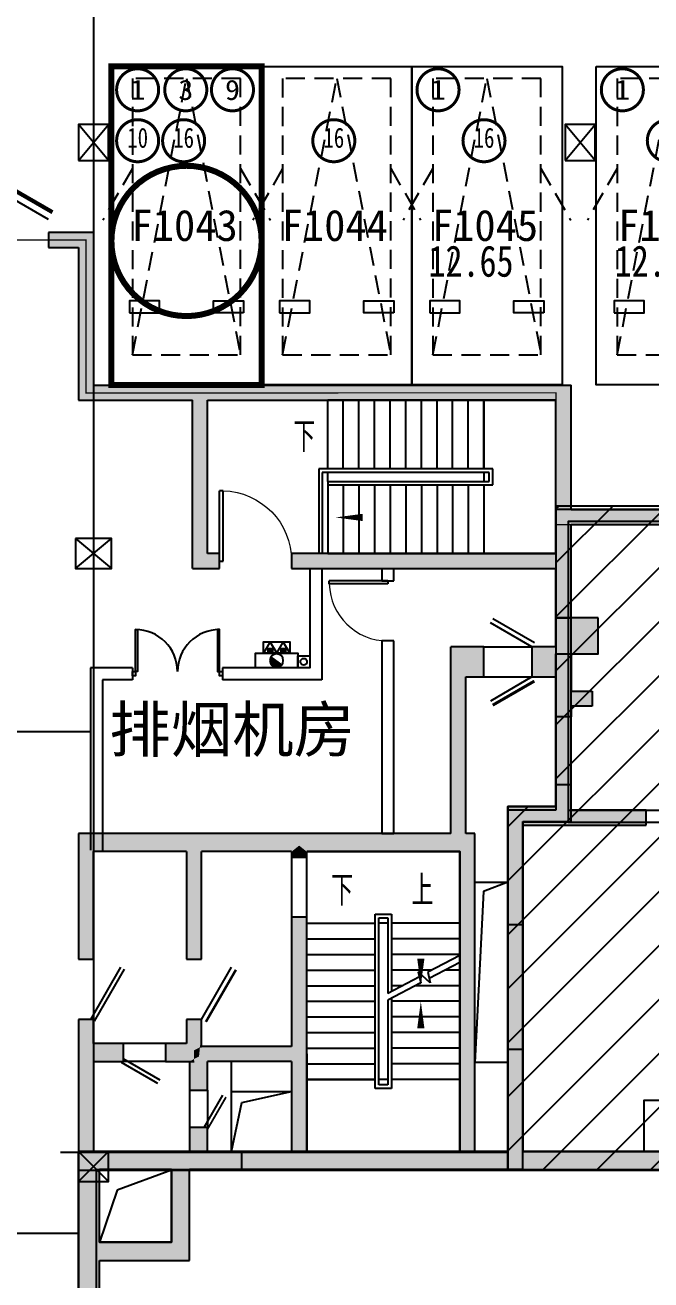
# Model space of a CAD drawing. Header units: millimetres. Extents: x 693907 to 1906102, y -24098 to 332602.
# Drawn here: x 875380 to 885797, y 150275 to 171151 of the extents above; entities that cross this region are included whole.
import ezdxf
from ezdxf.enums import TextEntityAlignment as Align
from ezdxf.xclip import XClip

# ---------------------------------------------------------------- set-up
doc = ezdxf.new("R2010")
doc.units = ezdxf.units.MM
doc.header["$LTSCALE"] = 100
doc.header["$XCLIPFRAME"] = 0
doc.linetypes.add('A6-DK-B1F$0$HIDDEN2', pattern=[4.7625, 3.175, -1.5875])
doc.linetypes.add('A6-DK-renfang-B1F$0$DASHED', pattern=[19.05, 12.7, -6.35])
doc.layers.get('Defpoints').update_dxf_attribs({"color": 189})
for name, color, linetype in [('-ACO-TTLB', 153, 'Continuous'), ('3#-HW-B1F$0$S-HATCH-X', 251, 'Continuous'), ('3#-W-B1F$0$S-COLUMN-S', 2, 'Continuous'), ('3#-W-B1F$0$S-WALL-S', 4, 'Continuous'), ('A-HATCH', 251, 'Continuous'), ('A-ROOM-IDEN', 31, 'Continuous'), ('A6-DK-B1F$0$A-CONC', 30, 'Continuous'), ('A6-DK-B1F$0$A-DOOR', 190, 'Continuous'), ('A6-DK-B1F$0$A-PRKG', 175, 'A6-DK-B1F$0$HIDDEN2'), ('A6-DK-B1F$0$A-PRKG-SIGN', 252, 'Continuous'), ('A6-DK-B1F$0$A-TRACK', 77, 'A6-DK-B1F$0$HIDDEN2'), ('A6-DK-B1F$0$A-WALL', 2, 'Continuous'), ('A6-DK-BG-B1F$0$A-STAIR', 142, 'Continuous'), ('A6-DK-renfang-B1F$0$-ACO-LINE', 137, 'Continuous'), ('A6-DK-renfang-B1F$0$-ACO-TTLB', 153, 'Continuous'), ('A6-DK-renfang-B1F$0$A-DIMS-INSD', 3, 'Continuous'), ('A6-DK-renfang-B1F$0$DIM_SYMB', 3, 'Continuous'), ('A6-DK-renfang-B1F$0$PUB_HATCH', 8, 'Continuous'), ('A6-DK-renfang-B1F$0$PUB_TEXT', 3, 'Continuous'), ('A6-DK-renfang-B1F$0$STAIR', 2, 'Continuous'), ('A6-DK-renfang-B1F$0$WALL', 9, 'Continuous'), ('A6-DK-renfang-B1F$0$WALL-MOVE', 6, 'Continuous'), ('A6-DK-renfang-B1F$0$WINDOW', 4, 'Continuous'), ('A6-W-B1$0$S-WALL-S', 4, 'Continuous'), ('a_parking_number', 120, 'Continuous'), ('a_parking_price', 211, 'Continuous'), ('TP-DK-1(xhs)$0$P-J-DIM-L', 70, 'Continuous'), ('TP-DK-1(xhs)$0$P-X-L', 240, 'Continuous'), ('TP-DK-1(xhs)$0$P-X-M', 2, 'Continuous'), ('TP-DK-1(xhs)$0$P-X-X', 1, 'Continuous'), ('X3-B1F$0$A-HOLE-FLOR', 242, 'Continuous'), ('XA6-130-N-B1F$0$A-WALL', 2, 'Continuous'), ('xref(dwg引用图层)', 7, 'Continuous'), ('留孔', 1, 'Continuous')]:
    doc.layers.add(name, color=color, linetype=linetype)
doc.layers.add('3#-HW-B1F$0$S-EDIT', color=241, linetype='Continuous', plot=False)
doc.layers.add('A6-W-B1$0$S-EDIT', color=241, linetype='Continuous', plot=False)
doc.layers.add('LVTRY', color=6, linetype='Continuous', lineweight=18)
doc.layers.add('PUB_TEXT', color=7, linetype='Continuous', lineweight=15)
doc.styles.add('-黑体', font='simhei.ttf')
doc.styles.add('A6-DK-renfang-B1F$0$_TCH_DIM', font='SIMPLEX', dxfattribs={"bigfont": 'GBCBIG'})
doc.styles.add('华文细黑', font='STXIHEI.TTF')
doc.styles.add('黑体', font='simhei.ttf', dxfattribs={"width": 0.8})

# ---------------------------------------------------------------- blocks, each defined once
blk = doc.blocks.new('XA6-130-N-B1F')
at = {"layer": 'XA6-130-N-B1F$0$A-WALL'}
for points in [[(9500, 13390), (5680, 13390), (5680, 12290), (700, 12290), (700, 10490), (700, 10490)], [(9500, 13190), (5880, 13190), (5880, 12090), (900, 12090), (900, 10290), (900, 10290), (900, 7090), (150, 7090), (150, 1610), (7740, 1610), (7740, 210), (13560, 210), (13560, 1610), (29020, 1610), (29020, 210), (34840, 210), (34840, 1610), (42480, 1610)], [(700, 10490), (700, 10490), (700, 7290), (-100, 7290), (-100, 1310), (7440, 1310), (7440, -90), (13860, -90), (13860, 1310), (28720, 1310), (28720, -90), (35140, -90), (35140, 1310), (42680, 1310)], [(-100, 7290), (-100, 10490), (700, 10490)], [(100, 7290), (100, 10290), (700, 10290)], [(900, 7290), (3560, 7290)], [(900, 7090), (3100, 7090)], [(3560, 2460), (2160, 2460), (2160, 1610)]]:
    blk.add_lwpolyline(points, dxfattribs=at)
blk = doc.blocks.new('X3-B1F')
at = {"layer": 'X3-B1F$0$A-HOLE-FLOR'}
blk.add_lwpolyline([(-650, 6090), (-100, 6090), (-100, 3090), (-650, 3090)], close=True, dxfattribs=at)
blk.add_lwpolyline([(-100, 6090), (-506, 5938), (-650, 3090)], dxfattribs=at)
ref = blk.add_blockref('XA6-130-N-B1F', (0, 0))
XClip(ref).set_block_clipping_path([(20599.9999999896, 14900), (20599.9999999868, 7290), (19823.7728145606, 7290), (19782.5102840019, 5000), (20800.000000001, 4770.3631118665), (22503.5398546089, 4770.3631118665), (22742.7433272027, 7290.0000000048), (21980.0000000132, 7290.0000000048), (21980.0000000132, 14900), (43579.9999999999, 14900), (43579.9999999999, -2000), (-1000.0000000001, -2000), (-1000.0000000001, 7290.0000000001), (700, 7290.0000000001), (700.000000039, 12290.0000000001), (9499.9999999861, 12290.0000000158), (9649.9999999999, 14900.0000000006)])
blk = doc.blocks.new('3#-HW-B1F')
at = {"layer": '3#-HW-B1F$0$S-HATCH-X'}
for points in [[(1400, 10490), (700, 10490), (700, 9890), (1400, 9890)], [(1300, 9270), (950, 9270), (950, 9890), (700, 9890), (700, 8840), (950, 8840), (950, 9020), (1300, 9020)], [(2200, 7290), (950, 7290), (950, 7710), (700, 7710), (700, 7290), (-100, 7290), (-100, 5390), (150, 5390), (150, 7040), (2200, 7040), (2200, 7110)], [(7740, 1610), (7740, 3090), (7490, 3090), (7490, 1610), (3810, 1610), (3810, 3400), (3560, 3400), (3560, 1610), (150, 1610), (150, 3310), (-100, 3310), (-100, 1610), (-4528, 1610), (-4528, 1310), (-100, 1310), (150, 1310), (7440, 1310), (7440, 310), (7740, 310)]]:
    blk.add_hatch(color=256, dxfattribs=at).paths.add_polyline_path(points)
at = {"layer": '3#-HW-B1F$0$S-EDIT'}
for p, q in [((700, 10490), (950, 10490)), ((700, 8840), (700, 9890)), ((950, 9890), (950, 9270)), ((950, 9270), (1300, 9270)), ((1300, 9270), (1300, 9020)), ((1300, 9020), (950, 9020)), ((950, 9020), (950, 8840)), ((950, 8840), (700, 8840)), ((950, 7710), (700, 7710)), ((700, 7710), (700, 7290)), ((950, 7290), (950, 7710)), ((700, 7290), (-100, 7290)), ((-100, 7290), (-100, 5390)), ((2200, 7290), (950, 7290)), ((2200, 7110), (2200, 7290)), ((2200, 7040), (2200, 7110)), ((2200, 7110), (2200, 7110)), ((150, 5390), (150, 7040)), ((150, 7040), (2200, 7040)), ((-100, 5390), (150, 5390)), ((150, 3310), (-100, 3310)), ((-100, 3310), (-100, 1610)), ((150, 1610), (150, 3310)), ((-4528, 1310), (-4528, 1610)), ((-4528, 1610), (-100, 1610)), ((3560, 1610), (150, 1610)), ((-100, 1310), (-4528, 1310)), ((-100, 1310), (150, 1310)), ((150, 1310), (7440, 1310))]:
    blk.add_line(p, q, dxfattribs=at)
blk.add_lwpolyline([(1400, 10490), (700, 10490), (700, 9890), (1400, 9890)], close=True, dxfattribs=at)
blk = doc.blocks.new('3#-W-B1F')
at = {"layer": '3#-W-B1F$0$S-COLUMN-S'}
blk.add_lwpolyline([(1400, 10490), (700, 10490), (700, 9890), (1400, 9890)], close=True, dxfattribs=at)
at = {"layer": '3#-W-B1F$0$S-WALL-S', "color": 0, "linetype": 'ByBlock', "lineweight": -2}
for p, q in [((700, 10490), (950, 10490)), ((700, 8840), (700, 9890)), ((950, 9890), (950, 9270)), ((950, 9270), (1300, 9270)), ((1300, 9270), (1300, 9020)), ((1300, 9020), (950, 9020)), ((950, 9020), (950, 8840)), ((950, 8840), (700, 8840)), ((950, 7710), (700, 7710)), ((700, 7710), (700, 7290)), ((950, 7290), (950, 7710)), ((700, 7290), (-100, 7290)), ((-100, 7290), (-100, 5390)), ((2200, 7290), (950, 7290)), ((2200, 7110), (2200, 7290)), ((2200, 7040), (2200, 7110)), ((2200, 7110), (2200, 7110)), ((150, 5390), (150, 7040)), ((150, 7040), (2200, 7040)), ((-100, 5390), (150, 5390)), ((150, 3310), (-100, 3310)), ((-100, 3310), (-100, 1610)), ((150, 1610), (150, 3310)), ((-4528, 1310), (-4528, 1610)), ((-4528, 1610), (-100, 1610)), ((3560, 1610), (150, 1610)), ((-100, 1310), (-4528, 1310)), ((-100, 1310), (150, 1310)), ((150, 1310), (7440, 1310))]:
    blk.add_line(p, q, dxfattribs=at)
blk = doc.blocks.new('BF1')
at = {"layer": 'xref(dwg引用图层)'}
for name in ['3#-HW-B1F', '3#-W-B1F']:
    blk.add_blockref(name, (141300, 150800), dxfattribs=at)
blk = doc.blocks.new('TP-DK-1(xhs)$0$PG01.1')
at = {"color": 1}
for p, q in [((108, 187), (0, 0)), ((80, 72), (66, 58)), ((89, 72), (66, 48)), ((99, 72), (66, 39)), ((109, 72), (66, 29)), ((118, 72), (66, 20)), ((128, 72), (66, 10)), ((138, 72), (66, 0)), ((147, 72), (76, 0)), ((150, 65), (85, 0)), ((150, 56), (94, 0)), ((150, 46), (104, 0)), ((216, 0), (108, 187)), ((150, 36), (114, 0)), ((150, 27), (123, 0)), ((150, 17), (133, 0)), ((150, 8), (142, 0)), ((324, 187), (216, 0)), ((296, 72), (282, 58)), ((305, 72), (282, 48)), ((315, 72), (282, 39)), ((325, 72), (282, 29)), ((334, 72), (282, 20)), ((344, 72), (282, 10)), ((354, 72), (282, 0)), ((363, 72), (292, 0)), ((366, 65), (301, 0)), ((366, 56), (310, 0)), ((366, 46), (320, 0)), ((432, 0), (324, 187)), ((366, 36), (330, 0)), ((366, 27), (339, 0)), ((366, 17), (349, 0)), ((366, 8), (358, 0))]:
    blk.add_line(p, q, dxfattribs=at)
at = {"color": 2}
for p, q in [((0, 0), (216, 0)), ((216, 0), (432, 0))]:
    blk.add_line(p, q, dxfattribs=at)
at = {"color": 1}
for points in [[(0, 0), (436, 0), (436, 190), (0, 190)], [(66, 72), (150, 72), (150, 0), (66, 0)], [(282, 72), (366, 72), (366, 0), (282, 0)]]:
    blk.add_lwpolyline(points, close=True, dxfattribs=at)
blk = doc.blocks.new('TP-DK-1(xhs)$0$PG02.4')
blk.add_hatch(color=1).paths.add_polyline_path([(265, 48, 0.699012), (461, 120, 0.141488), (444, 179)])
at = {"color": 1}
blk.add_line((265, 48), (444, 179), dxfattribs=at)
blk.add_lwpolyline([(0, 0), (700, 0), (700, 240), (0, 240)], close=True, dxfattribs=at)
blk.add_circle((350, 120), 111, dxfattribs=at)
blk = doc.blocks.new('TP-DK-1(xhs)')
at = {"layer": 'TP-DK-1(xhs)$0$P-J-DIM-L', "color": 8, "true_color": 0x808080}
blk.add_lwpolyline([(137700, 160460), (137700, 160660), (137900, 160660), (137900, 160460)], close=True, dxfattribs=at)
at = {"layer": 'TP-DK-1(xhs)$0$P-X-L'}
blk.add_circle((137800, 160560), 55, dxfattribs=at)
at = {"layer": 'TP-DK-1(xhs)$0$P-X-M', "extrusion": (0, 0, -1), "zscale": -1}
blk.add_blockref('TP-DK-1(xhs)$0$PG01.1', (-137568, 160700), dxfattribs=at)
at = {"layer": 'TP-DK-1(xhs)$0$P-X-X', "xscale": -1}
blk.add_blockref('TP-DK-1(xhs)$0$PG02.4', (137700, 160460), dxfattribs=at)
blk = doc.blocks.new('A6-W-B1$0$Z-3')
at = {"layer": 'A6-W-B1$0$S-EDIT'}
for p, q in [((-250, 250), (250, -250)), ((250, 250), (-250, -250))]:
    blk.add_line(p, q, dxfattribs=at)
at = {"layer": 'A6-W-B1$0$S-WALL-S', "color": 0, "linetype": 'ByBlock', "lineweight": -2}
blk.add_lwpolyline([(250, 250), (-250, 250), (-250, -250), (250, -250), (250, 250)], dxfattribs=at)
blk = doc.blocks.new('A6-W-B1$0$Z-2')
at = {"layer": 'A6-W-B1$0$S-EDIT'}
for p, q in [((72869, 44139), (73369, 43539)), ((73369, 44139), (72869, 43539))]:
    blk.add_line(p, q, dxfattribs=at)
at = {"layer": 'A6-W-B1$0$S-WALL-S', "color": 0, "linetype": 'ByBlock', "lineweight": -2}
blk.add_lwpolyline([(73369, 44139), (72869, 44139), (72869, 43539), (73369, 43539), (73369, 44139)], dxfattribs=at)
blk = doc.blocks.new('A6-W-B1', base_point=(85957, 40190))
at = {"layer": 'A6-W-B1$0$S-WALL-S'}
blk.add_lwpolyline([(227957, 141830), (227957, 142130), (227957, 142130), (227957, 142130), (220307, 142130), (220307, 192300), (227157, 192300), (227157, 192600), (220007, 192600), (220007, 141830), (227957, 141830), (227957, 141830), (227957, 141830)], dxfattribs=at)
for p, rotation in [((293377, 253229), 180), ((301477, 253229), 180), ((264097, 129431), 90)]:
    blk.add_blockref('A6-W-B1$0$Z-2', p, dxfattribs=dict(at, rotation=rotation))
blk.add_blockref('A6-W-B1$0$Z-3', (220257, 192350), dxfattribs=at)
blk = doc.blocks.new('A6-DK-BG-B1F')
at = {"layer": 'A6-DK-BG-B1F$0$A-STAIR'}
for p, q in [((134300, 186860), (134300, 152400)), ((127800, 159400), (134250, 159400)), ((127800, 151050), (134050, 151050))]:
    blk.add_line(p, q, dxfattribs=at)
blk = doc.blocks.new('A6-DK-renfang-B1F$0$$DorLib2D$00000191')
at = {"color": 0}
blk.add_line((-0.5, 0.15), (0.366, 0.65), dxfattribs=at)
at = {"color": 0, "const_width": 0.05}
blk.add_lwpolyline([(-0.55, 0.237), (0.316, 0.737)], dxfattribs=at)
blk = doc.blocks.new('A6-DK-renfang-B1F')
at = {"layer": 'A6-DK-renfang-B1F$0$PUB_HATCH'}
for points in [[(134300, 167700), (133550, 167700), (133550, 167450), (134050, 167450)], [(134300, 167700), (134050, 167450), (134050, 164910), (134300, 165160)], [(142167, 162965), (142250, 163090), (142250, 165160), (142000, 164910), (142000, 162965)], [(135950, 162110), (136200, 162360), (136200, 164910), (136073, 165035), (135950, 164910)], [(142167, 162965), (142250, 162840), (147180, 162840), (146880, 163090), (142250, 163090)], [(142083, 162233), (142250, 162231), (142250, 162840), (142167, 162965), (142000, 162965), (142000, 162360)], [(135950, 162110), (136400, 162110), (136400, 162360), (136200, 162360)], [(142000, 162360), (137600, 162360), (137600, 162110), (142000, 162110), (142083, 162233)], [(142083, 160556), (142250, 160556), (142250, 162231), (142083, 162233), (142000, 162110), (142000, 160806)], [(140375, 157600), (140500, 157700), (140500, 160306), (140250, 160806), (140250, 157700)], [(140500, 160306), (140800, 160306), (140800, 160806), (140250, 160806)], [(142000, 160806), (141600, 160806), (141600, 160306), (142000, 160306), (142083, 160556)], [(142000, 158150), (142250, 157900), (142250, 160556), (142083, 160556), (142000, 160306)], [(141200, 152410), (141450, 152110), (141450, 157900), (141200, 158150)], [(141200, 158150), (141450, 157900), (142250, 157900), (142000, 158150)], [(135975, 157500), (135975, 157700), (134050, 157700), (134300, 157400), (135850, 157400)], [(134050, 157700), (134050, 155610), (134300, 155610), (134300, 157400)], [(137725, 157500), (137725, 157700), (135975, 157700), (135975, 157500), (136100, 157400), (137600, 157400)], [(140375, 157600), (140250, 157700), (137725, 157700), (137725, 157500), (137850, 157400), (140375, 157400)], [(140400, 157400), (140650, 157700), (140500, 157700), (140375, 157600), (140375, 157400)], [(140525, 152310), (140650, 152410), (140650, 157700), (140400, 157400), (140400, 152410)], [(135850, 157400), (135850, 155610), (136100, 155610), (136100, 157400), (135975, 157500)], [(137600, 157400), (137600, 157310), (137850, 157310), (137850, 157400), (137725, 157500)], [(137850, 154025), (137850, 156310), (137600, 156310), (137600, 154160), (137725, 154032)], [(134300, 154210), (134300, 154610), (134050, 154610), (134050, 154035), (134217, 154052)], [(136100, 154160), (136100, 154610), (135850, 154610), (135850, 154210), (135975, 154093)], [(134300, 153910), (134800, 153910), (134800, 154210), (134300, 154210), (134217, 154052)], [(135850, 154210), (135500, 154210), (135500, 153910), (135975, 153910), (135975, 154093)], [(136058, 153993), (136075, 154160), (136100, 154160), (135975, 154093), (135975, 153910), (135900, 153910)], [(137725, 154032), (137600, 154160), (136075, 154160), (136058, 153993), (136200, 153910), (137600, 153910)], [(134217, 154052), (134050, 154035), (134050, 152110), (134300, 152410), (134300, 153910)], [(135900, 153910), (135900, 153430), (136200, 153430), (136200, 153910), (136058, 153993)], [(137725, 154032), (137600, 153910), (137600, 152410), (137725, 152310), (137850, 152410), (137850, 154035)], [(136200, 152410), (136200, 152810), (135900, 152810), (135900, 152410), (136058, 152310)], [(134242, 152210), (134275, 152410), (134300, 152410), (134050, 152110)], [(135750, 152210), (135750, 152410), (134275, 152410), (134242, 152210), (134400, 152110), (135600, 152110)], [(136058, 152310), (135900, 152410), (135750, 152410), (135750, 152210), (135900, 152110), (136075, 152110)], [(137725, 152310), (137600, 152410), (136200, 152410), (136058, 152310), (136075, 152110), (137725, 152110)], [(140525, 152310), (140400, 152410), (137850, 152410), (137725, 152310), (137725, 152110), (140525, 152110)], [(141450, 152110), (141200, 152410), (140650, 152410), (140525, 152310), (140525, 152110)], [(134283, 150750), (134400, 150900), (134400, 152110), (134242, 152210), (134050, 152110), (134050, 150750)], [(135600, 150900), (135900, 150600), (135900, 152110), (135750, 152210), (135600, 152110)], [(134050, 139000), (134400, 138750), (134400, 150600), (134283, 150750), (134050, 150750)], [(134283, 150750), (134400, 150600), (135900, 150600), (135600, 150900), (134400, 150900)]]:
    blk.add_hatch(color=256, dxfattribs=at).paths.add_polyline_path(points)
at = {"layer": 'A6-DK-renfang-B1F$0$PUB_HATCH', "linetype": 'ByBlock'}
for points in [[(134300, 165160), (134050, 164910), (135950, 164910), (136073, 165035), (136075, 165160)], [(136073, 165035), (136200, 164910), (142000, 164910), (142250, 165160), (136068, 165160)]]:
    blk.add_hatch(color=256, dxfattribs=at).paths.add_polyline_path(points)
at = {"color": 0}
blk.add_line((133550, 167919), (131168, 169294), dxfattribs=at)
at = {"extrusion": (0, 0, -1)}
for p, q in [((136460, 163405), (136400, 163405)), ((136400, 162235), (136400, 163405)), ((136460, 162235), (136460, 163405)), ((136400, 162235), (136460, 162235))]:
    blk.add_line(p, q, dxfattribs=at)
for p, q in [((138225, 161856), (138225, 161906)), ((139200, 161906), (138225, 161906)), ((139200, 161856), (138225, 161856)), ((139200, 161906), (139200, 161856))]:
    blk.add_line(p, q)
at = {"color": 0, "extrusion": (0, 0, -1)}
for p, q in [((141600, 160806), (140907, 161206)), ((141640, 160875), (140947, 161275)), ((141600, 160306), (140907, 159906)), ((134258, 154610), (134758, 155476)), ((134316, 154577), (134816, 155443)), ((136100, 154610), (136600, 155476))]:
    blk.add_line(p, q, dxfattribs=at)
at = {"color": 3}
for p, q in [((136773, 153226), (137600, 153410)), ((136600, 152410), (136773, 153226))]:
    blk.add_line(p, q, dxfattribs=at)
at = {"color": 0, "const_width": 68.8}
blk.add_lwpolyline([(133619, 168038), (131237, 169413)], dxfattribs=at)
at = {"color": 0, "extrusion": (0, 0, -1)}
for points, const_width in [([(-141640, 160237), (-140947, 159837)], 50), ([(-136172, 154568), (-136672, 155434)], 41.7)]:
    blk.add_lwpolyline(points, dxfattribs=dict(at, const_width=const_width))
at = {"color": 3}
blk.add_lwpolyline([(137600, 152410), (136600, 152410), (136600, 153410), (137600, 153410)], close=True, dxfattribs=at)
at = {"lineweight": 13, "extrusion": (0, 0, -1)}
blk.add_arc((-136430, 162235), 1170, 91.4693, 180, dxfattribs=at)
at = {"lineweight": 13}
blk.add_arc((139200, 161881), 975, 181.4693, 270, dxfattribs=at)
at = {"layer": 'A6-DK-renfang-B1F$0$-ACO-LINE', "color": 3, "const_width": 20}
blk.add_lwpolyline([(175100, 181610), (175100, 165260), (171520, 165260), (171520, 162840), (153660, 162840), (153660, 165260), (151050, 165260), (151050, 163990), (147180, 163990), (147180, 162840), (142000, 162840), (142000, 165033), (134175, 165031), (134175, 167575), (121730, 167575)], dxfattribs=at)
at = {"layer": 'A6-DK-renfang-B1F$0$-ACO-TTLB', "color": 3}
for p, q in [((135600, 152100), (134695, 151769)), ((134695, 151769), (134400, 150900))]:
    blk.add_line(p, q, dxfattribs=at)
for points in [[(137850, 157400), (140400, 157400), (140400, 152410), (137850, 152410)], [(134400, 152100), (135600, 152100), (135600, 150900), (134400, 150900)]]:
    blk.add_lwpolyline(points, close=True, dxfattribs=at)
at = {"layer": 'A6-DK-renfang-B1F$0$A-DIMS-INSD', "color": 3}
blk.add_line((136601, 152410), (136601, 153910), dxfattribs=at)
at = {"layer": 'A6-DK-renfang-B1F$0$DIM_SYMB', "color": 3, "linetype": 'ByBlock'}
blk.add_lwpolyline([(138070, 164310, 0, 0, 0), (141400, 164310, 0, 0, 0), (141400, 162960, 0, 0, 0), (138330, 162960, 0, 120, 0), (138780, 162960, 0, 0, 0)], format="xyseb", dxfattribs=at)
at = {"layer": 'A6-DK-renfang-B1F$0$DIM_SYMB', "color": 3}
for points in [[(138400, 156340, 0, 0, 0), (138400, 153010, 0, 0, 0), (139750, 153010, 0, 0, 0), (139750, 154910, 0, 120, 0), (139750, 154460, 0, 0, 0)], [(139750, 156340, 0, 0, 0), (139750, 155170, 0, 120, 0), (139750, 155620, 0, 0, 0)]]:
    blk.add_lwpolyline(points, format="xyseb", dxfattribs=at)
at = {"layer": 'A6-DK-renfang-B1F$0$STAIR', "color": 3, "linetype": 'ByBlock'}
for p, q in [((140800, 164910), (138200, 164910)), ((138200, 163770), (138200, 164910)), ((140800, 164910), (138200, 164910)), ((138200, 163770), (138200, 164910)), ((138460, 163770), (138460, 164910)), ((138460, 163770), (138460, 164910)), ((138720, 163770), (138720, 164910)), ((138720, 163770), (138720, 164910)), ((138980, 163770), (138980, 164910)), ((138980, 163770), (138980, 164910)), ((139240, 163770), (139240, 164910)), ((139240, 163770), (139240, 164910)), ((139500, 163770), (139500, 164910)), ((139500, 163770), (139500, 164910)), ((139760, 163770), (139760, 164910)), ((139760, 163770), (139760, 164910)), ((140020, 163770), (140020, 164910)), ((140020, 163770), (140020, 164910)), ((140280, 163770), (140280, 164910)), ((140280, 163770), (140280, 164910)), ((140540, 163770), (140540, 164910)), ((140540, 163770), (140540, 164910)), ((140800, 163770), (140800, 164910)), ((142000, 164910), (140800, 164910)), ((140800, 164910), (140800, 163770)), ((140800, 163770), (140800, 164910)), ((142000, 164910), (140800, 164910)), ((140800, 164910), (140800, 163770)), ((142000, 162360), (142000, 164910)), ((142000, 162360), (142000, 164910)), ((140950, 163770), (138050, 163770)), ((138050, 163770), (138050, 162360)), ((140950, 163770), (138050, 163770)), ((138050, 163770), (138050, 162360)), ((140890, 163710), (138110, 163710)), ((138110, 163710), (138110, 162360)), ((140890, 163710), (138110, 163710)), ((138110, 163710), (138110, 162360)), ((140800, 163710), (138200, 163710)), ((138200, 163560), (138200, 163710)), ((140800, 163710), (138200, 163710)), ((138200, 163560), (138200, 163710)), ((140800, 163710), (140800, 163560)), ((140800, 163710), (140800, 163560)), ((140890, 163560), (140890, 163710)), ((140890, 163560), (140890, 163710)), ((140950, 163500), (140950, 163770)), ((140950, 163500), (140950, 163770)), ((138200, 163560), (140890, 163560)), ((138200, 163560), (138200, 163500)), ((138200, 163560), (140800, 163560)), ((138200, 163560), (138200, 163500)), ((138200, 163560), (140800, 163560)), ((138200, 163560), (138200, 163500)), ((138200, 163560), (140890, 163560)), ((138200, 163560), (138200, 163500)), ((138200, 163500), (140950, 163500)), ((138200, 163500), (138200, 162360)), ((138200, 163500), (138200, 162360)), ((138200, 163500), (140950, 163500)), ((138460, 163500), (138460, 162360)), ((138460, 163500), (138460, 162360)), ((138720, 163500), (138720, 162360)), ((138720, 163500), (138720, 162360)), ((138980, 163500), (138980, 162360)), ((138980, 163500), (138980, 162360)), ((139240, 163500), (139240, 162360)), ((139240, 163500), (139240, 162360)), ((139500, 163500), (139500, 162360)), ((139500, 163500), (139500, 162360)), ((139760, 163500), (139760, 162360)), ((139760, 163500), (139760, 162360)), ((140020, 163500), (140020, 162360)), ((140020, 163500), (140020, 162360)), ((140280, 163500), (140280, 162360)), ((140280, 163500), (140280, 162360)), ((140540, 163500), (140540, 162360)), ((140540, 163500), (140540, 162360)), ((140800, 163500), (140800, 162360)), ((140800, 163500), (140800, 162360)), ((140800, 163500), (140800, 162360)), ((140800, 163500), (140800, 162360)), ((138110, 162360), (138050, 162360)), ((138110, 162360), (138050, 162360)), ((138200, 162360), (140800, 162360)), ((138200, 162360), (140800, 162360)), ((140800, 162360), (142000, 162360)), ((140800, 162360), (142000, 162360))]:
    blk.add_line(p, q, dxfattribs=at)
at = {"layer": 'A6-DK-renfang-B1F$0$STAIR', "color": 3}
for p, q in [((137850, 153610), (137850, 156210)), ((137850, 156210), (138990, 156210)), ((138990, 156360), (139260, 156360)), ((138990, 153460), (138990, 156360)), ((139050, 156300), (139200, 156300)), ((139050, 153520), (139050, 156300)), ((139050, 153610), (139050, 156210)), ((139200, 156210), (139050, 156210)), ((139200, 156300), (139200, 155042)), ((139200, 156210), (139200, 155042)), ((139260, 156360), (139260, 155073)), ((140400, 156210), (139260, 156210)), ((140400, 156210), (140400, 155671)), ((137850, 155950), (138990, 155950)), ((140400, 155950), (139260, 155950)), ((137850, 155690), (138990, 155690)), ((140400, 155690), (139260, 155690)), ((140400, 155671), (139868, 155392)), ((140400, 155558), (139891, 155291)), ((140400, 155558), (140400, 153610)), ((137850, 155430), (138990, 155430)), ((139940, 155430), (139260, 155430)), ((139907, 155218), (139708, 155399)), ((139708, 155399), (139749, 155217)), ((139868, 155392), (139907, 155218)), ((140400, 155430), (140155, 155430)), ((137850, 155170), (138990, 155170)), ((139727, 155318), (139200, 155042)), ((139749, 155217), (139200, 154929)), ((139445, 155170), (139260, 155170)), ((140400, 155170), (139660, 155170)), ((137850, 154910), (138990, 154910)), ((139200, 154929), (139200, 153610)), ((139200, 154929), (139200, 153520)), ((139260, 154960), (139260, 153460)), ((140400, 154910), (139260, 154910)), ((137850, 154650), (138990, 154650)), ((140400, 154650), (139260, 154650)), ((137850, 154390), (138990, 154390)), ((140400, 154390), (139260, 154390)), ((137850, 154130), (138990, 154130)), ((140400, 154130), (139260, 154130)), ((137850, 153870), (138990, 153870)), ((140400, 153870), (139260, 153870)), ((137850, 153610), (138990, 153610)), ((137850, 153610), (137850, 152410)), ((138990, 153610), (137850, 153610)), ((139260, 153460), (138990, 153460)), ((139200, 153610), (139050, 153610)), ((139200, 153520), (139050, 153520)), ((140400, 153610), (139260, 153610)), ((140400, 153610), (139260, 153610)), ((140400, 152410), (140400, 153610)), ((137850, 152410), (140400, 152410))]:
    blk.add_line(p, q, dxfattribs=at)
at = {"layer": 'A6-DK-renfang-B1F$0$WALL', "color": 3}
for p, q in [((134300, 167700), (133550, 167700)), ((133550, 167700), (133550, 167450)), ((134300, 167700), (134300, 165160)), ((133550, 167450), (134050, 167450)), ((134050, 167450), (134050, 164910)), ((142250, 163090), (142250, 165160)), ((135950, 162110), (135950, 164910)), ((136200, 162360), (136200, 164910)), ((142000, 162965), (142000, 164910)), ((142250, 163090), (146880, 163090)), ((142000, 162360), (142000, 162965)), ((142250, 162840), (147180, 162840)), ((142250, 162231), (142250, 162840)), ((136400, 162360), (136200, 162360)), ((136400, 162110), (136400, 162360)), ((142000, 162360), (137600, 162360)), ((137600, 162360), (137600, 162110)), ((142250, 160556), (142250, 162231)), ((135950, 162110), (136400, 162110)), ((137600, 162110), (142000, 162110)), ((142000, 160806), (142000, 162110)), ((140250, 157700), (140250, 160806)), ((140800, 160806), (140250, 160806)), ((140800, 160306), (140800, 160806)), ((142000, 160806), (141600, 160806)), ((141600, 160806), (141600, 160306)), ((142250, 157900), (142250, 160556)), ((140500, 157700), (140500, 160306)), ((140500, 160306), (140800, 160306)), ((141600, 160306), (142000, 160306)), ((142000, 158150), (142000, 160306)), ((141200, 152410), (141200, 158150)), ((141200, 158150), (142000, 158150)), ((141450, 152110), (141450, 157900)), ((141450, 157900), (142250, 157900)), ((135975, 157700), (134050, 157700)), ((134050, 157700), (134050, 155610)), ((137725, 157700), (135975, 157700)), ((140250, 157700), (137725, 157700)), ((140650, 157700), (140500, 157700)), ((140650, 152410), (140650, 157700)), ((135850, 157400), (134300, 157400)), ((134300, 155610), (134300, 157400)), ((135850, 157400), (135850, 155610)), ((136100, 155610), (136100, 157400)), ((137600, 157400), (136100, 157400)), ((137600, 157400), (137600, 157310)), ((137600, 157310), (137850, 157310)), ((140375, 157400), (137850, 157400)), ((137850, 157310), (137850, 157400)), ((140400, 157400), (140375, 157400)), ((140400, 152410), (140400, 157400)), ((137850, 156310), (137600, 156310)), ((137600, 156310), (137600, 154160)), ((137850, 154025), (137850, 156310)), ((134050, 155610), (134300, 155610)), ((135850, 155610), (136100, 155610)), ((134300, 154610), (134050, 154610)), ((134050, 154610), (134050, 154035)), ((134300, 154210), (134300, 154610)), ((136100, 154610), (135850, 154610)), ((135850, 154610), (135850, 154210)), ((136100, 154160), (136100, 154610)), ((134800, 154210), (134300, 154210)), ((134800, 153910), (134800, 154210)), ((135850, 154210), (135500, 154210)), ((135500, 154210), (135500, 153910)), ((137600, 154160), (136075, 154160)), ((136075, 154160), (136100, 154160)), ((134050, 154035), (134050, 152110)), ((134300, 153910), (134300, 152410)), ((134300, 153910), (134800, 153910)), ((135500, 153910), (135975, 153910)), ((135900, 153910), (135900, 153430)), ((135900, 153910), (135975, 153910)), ((137600, 153910), (136200, 153910)), ((136200, 153430), (136200, 153910)), ((137600, 153910), (137600, 152410)), ((137850, 154035), (137850, 152410)), ((135900, 153430), (136200, 153430)), ((136200, 152810), (135900, 152810)), ((135900, 152810), (135900, 152410)), ((136200, 152410), (136200, 152810)), ((135750, 152410), (134275, 152410)), ((134275, 152410), (134300, 152410)), ((135900, 152410), (135750, 152410)), ((137600, 152410), (136200, 152410)), ((140400, 152410), (137850, 152410)), ((141200, 152410), (140650, 152410)), ((134050, 150750), (134050, 152110)), ((134050, 152110), (134050, 152110)), ((134400, 150900), (134400, 152110)), ((135600, 152110), (134400, 152110)), ((135600, 150900), (135600, 152110)), ((135900, 150600), (135900, 152110)), ((136075, 152110), (135900, 152110)), ((137725, 152110), (136075, 152110)), ((140525, 152110), (137725, 152110)), ((141450, 152110), (140525, 152110)), ((134050, 139000), (134050, 150750)), ((134400, 150900), (135600, 150900)), ((134400, 150600), (135900, 150600)), ((134400, 138750), (134400, 150600))]:
    blk.add_line(p, q, dxfattribs=at)
at = {"layer": 'A6-DK-renfang-B1F$0$WALL', "color": 3, "linetype": 'ByBlock'}
for p, q in [((134300, 165160), (136075, 165160)), ((136068, 165160), (142250, 165160)), ((134050, 164910), (135950, 164910)), ((136200, 164910), (142000, 164910))]:
    blk.add_line(p, q, dxfattribs=at)
at = {"layer": 'A6-DK-renfang-B1F$0$WALL-MOVE', "color": 3}
for p, q in [((139100, 162106), (139100, 161906)), ((139300, 162106), (139100, 162106)), ((139300, 161906), (139300, 162106)), ((139100, 161906), (139300, 161906)), ((139300, 160906), (139100, 160906)), ((139100, 160906), (139100, 157700)), ((139300, 157700), (139300, 160906)), ((139100, 157700), (139300, 157700))]:
    blk.add_line(p, q, dxfattribs=at)
at = {"layer": 'A6-DK-renfang-B1F$0$WINDOW', "color": 3}
for p, q in [((140800, 160806), (141600, 160806)), ((140800, 160306), (141600, 160306)), ((135500, 154210), (134800, 154210)), ((135500, 153910), (134800, 153910)), ((135900, 153430), (135900, 152810)), ((136200, 153430), (136200, 152810))]:
    blk.add_line(p, q, dxfattribs=at)
at = {"layer": 'A6-DK-renfang-B1F$0$WINDOW', "color": 3, "linetype": 'A6-DK-renfang-B1F$0$DASHED'}
for p, q in [((137600, 157310), (137600, 156310)), ((137850, 156310), (137850, 157310))]:
    blk.add_line(p, q, dxfattribs=at)
at = {"layer": 'A6-DK-renfang-B1F$0$WINDOW', "color": 3}
for p, xscale, yscale, zscale, rotation in [((135150, 154060), -700, 700, -700, 180), ((136050, 153120), -620, 620, -620, 270)]:
    blk.add_blockref('A6-DK-renfang-B1F$0$$DorLib2D$00000191', p, dxfattribs=dict(at, xscale=xscale, yscale=yscale, zscale=zscale, rotation=rotation))
at = {"layer": 'A6-DK-renfang-B1F$0$PUB_TEXT', "color": 3, "linetype": 'ByBlock', "style": 'A6-DK-renfang-B1F$0$_TCH_DIM'}
blk.add_text('下', height=506, dxfattribs=at).set_placement((137628, 164047))
at = {"layer": 'A6-DK-renfang-B1F$0$PUB_TEXT', "color": 3, "style": 'A6-DK-renfang-B1F$0$_TCH_DIM'}
for s, p in [('下', (138258, 156498)), ('上', (139594, 156498))]:
    blk.add_text(s, height=506, dxfattribs=at).set_placement(p)
blk = doc.blocks.new('A6-DK-B1F$0$gsethsergtyf')
at = {"layer": 'A6-DK-B1F$0$A-TRACK'}
blk.add_arc((137050, 167310), 6000, 90, 180, dxfattribs=at)
blk = doc.blocks.new('dttc')
at = {"layer": 'A-HATCH'}
h = blk.add_hatch(dxfattribs=at)
h.set_pattern_fill('ANSI31', color=256, scale=200)
h.paths.add_polyline_path([(141200, 152100), (148850, 152100), (148850, 150710), (155050, 150710), (155050, 152110), (170130, 152110), (170130, 150710), (176330, 150710), (176330, 152110), (183980, 152110), (183980, 153690), (184980, 153690), (184980, 157090), (183980, 157090), (183980, 158090), (183180, 158090), (183180, 163090), (178330, 163090), (178330, 164290), (174380, 164290), (174380, 165510), (171270, 165510), (171270, 163090), (153910, 163090), (153910, 165460), (149650, 165460), (149650, 164290), (146880, 164290), (146880, 163150), (142250, 163150), (142000, 163150), (142000, 158150), (141200, 158150)])
blk.add_lwpolyline([(171270, 163090), (153910, 163090), (153910, 165460), (149650, 165460), (149650, 164290), (146880, 164290), (146880, 163150), (142250, 163150), (142000, 163150), (142000, 158150), (141200, 158150), (141200, 152100), (148850, 152100), (148850, 150710), (155050, 150710), (155050, 152110), (170130, 152110)], dxfattribs=at)
blk = doc.blocks.new('A6-DK-B1F$0$标准车位')
blk.add_lwpolyline([(350, 4600), (1250, 0), (2150, 4600)])
blk.add_lwpolyline([(350, 4600), (2150, 4600), (2150, 0), (350, 0)], close=True)
at = {"layer": 'A6-DK-B1F$0$A-PRKG-SIGN'}
for points in [[(0, -200), (2500, -200), (2500, 5100), (0, 5100)], [(300, 3900), (800, 3900), (800, 3700), (300, 3700)], [(2200, 3900), (1700, 3900), (1700, 3700), (2200, 3700)]]:
    blk.add_lwpolyline(points, close=True, dxfattribs=at)
at = {"layer": 'Defpoints', "color": 8, "linetype": 'A6-DK-B1F$0$HIDDEN2', "extrusion": (-5.18032e-09, 4.96178e-22, 1), "elevation": 0}
for points in [[(350, 1500), (-145, 2357)], [(2150, 1500), (2645, 2357)]]:
    blk.add_lwpolyline(points, dxfattribs=at)
blk = doc.blocks.new('*U463')
at = {"linetype": 'ByBlock', "lineweight": -2}
for points in [[(85, 735), (85, 35), (50, 35), (50, 735)], [(1415, 735), (1415, 35), (1450, 35), (1450, 735)], [(0, 35), (50, 35), (50, -35), (0, -35)], [(1450, 35), (1500, 35), (1500, -35), (1450, -35)]]:
    blk.add_lwpolyline(points, close=True, dxfattribs=at)
for centre, start, end in [((50, 35), 0, 90), ((1450, 35), 90, 180)]:
    blk.add_arc(centre, 700, start, end, dxfattribs=at)

msp = doc.modelspace()

# ---------------------------------------------------------------- linework, layer by layer
at = {"layer": 'A6-DK-B1F$0$A-CONC'}
for p, q in [((875966.9, 152400), (883416.9, 152400)), ((876266.9, 101640, 0), (876266.9, 152400)), ((876266.9, 152100), (883416.9, 152100)), ((876566.9, 101940, 0), (876566.9, 152100))]:
    msp.add_line(p, q, dxfattribs=at)
at = {"layer": 'A6-DK-B1F$0$A-WALL'}
for p, q in [((880117.1, 162105.8), (880117.1, 160460)), ((880317.1, 162105.8), (880317.1, 160260)), ((877166.9, 160460), (876466.9, 160460)), ((876466.9, 160460), (876466.9, 157424.8)), ((877166.9, 160460), (877166.9, 160260)), ((880117.1, 160460), (878666.9, 160460)), ((878666.9, 160460), (878666.9, 160260)), ((877166.9, 160260), (876666.9, 160260)), ((876666.9, 160260), (876666.9, 157424.8)), ((880317.1, 160260), (878666.9, 160260))]:
    msp.add_line(p, q, dxfattribs=at)
at = {"layer": 'LVTRY', "color": 6, "const_width": 50}
for points in [[(877603.1, 170074.6, 1), (876903.1, 170074.6, 1)], [(878404.2, 170074.6, 1), (877704.2, 170074.6, 1)], [(879181.7, 170074.6, 1), (878481.7, 170074.6, 1)], [(882603.1, 170074.6, 1), (881903.1, 170074.6, 1)], [(885671.5, 170074.6, 1), (884971.5, 170074.6, 1)], [(877603.1, 169227.6, 1), (876903.1, 169227.6, 1)], [(878368.6, 169227.6, 1), (877668.6, 169227.6, 1)], [(880868.6, 169227.6, 1), (880168.6, 169227.6, 1)], [(883368.6, 169227.6, 1), (882668.6, 169227.6, 1)], [(886437, 169227.6, 1), (885737, 169227.6, 1)]]:
    msp.add_lwpolyline(points, format="xyb", close=True, dxfattribs=at)
at = {"layer": '留孔', "const_width": 100}
msp.add_lwpolyline([(879316.9, 165165.1), (876816.9, 165165.1), (876816.9, 170465.1), (879316.9, 170465.1)], close=True, dxfattribs=at)
msp.add_lwpolyline([(876816.9, 167560.2, 1), (879316.9, 167560.2, 1), (876816.9, 167560.2, 1)], format="xyb", dxfattribs=at)

# ---------------------------------------------------------------- block references
at = {"layer": '-ACO-TTLB'}
for name in ['BF1', 'dttc']:
    msp.add_blockref(name, (742216.9, 0), dxfattribs=at)
msp.add_blockref('A6-DK-B1F$0$gsethsergtyf', (742216.9, 0))
at = {"layer": 'A6-DK-B1F$0$A-DOOR'}
msp.add_blockref('*U463', (877166.9, 160360), dxfattribs=at)
at = {"layer": 'A6-DK-B1F$0$A-PRKG', "linetype": 'ByBlock', "extrusion": (-5.18032e-09, -4.99113e-22, -1), "zscale": -1, "rotation": 180}
for p in [(-876816.9, 170265.1, 0), (-879316.9, 170265.1, 0), (-881816.9, 170265.1, 0), (-884885.2, 170265.1, 0)]:
    msp.add_blockref('A6-DK-B1F$0$标准车位', p, dxfattribs=at)
at = {"layer": 'xref(dwg引用图层)'}
for name, p in [('A6-W-B1', (742216.9, 0)), ('TP-DK-1(xhs)', (742216.9, 0)), ('A6-DK-BG-B1F', (742216.9, 0)), ('A6-DK-renfang-B1F', (742216.9, 0)), ('X3-B1F', (883516.9, 150800))]:
    msp.add_blockref(name, p, dxfattribs=at)

# ---------------------------------------------------------------- texts
at = {"layer": 'A-ROOM-IDEN', "style": '华文细黑'}
msp.add_text('排烟机房', height=750, dxfattribs=at).set_placement((878827.5, 159058.4, 0), align=Align.CENTER)
at = {"layer": 'a_parking_number', "style": '华文细黑'}
for s, p in [('F1043', (878035.2, 167815.1)), ('F1044', (880535.2, 167815.1)), ('F1045', (883035.2, 167815.1)), ('F1046', (886135.2, 167815.1))]:
    msp.add_text(s, height=520, dxfattribs=at).set_placement(p, align=Align.MIDDLE)
at = {"layer": 'a_parking_price', "style": '黑体', "width": 0.8}
for p in [(882095.1, 166965.2), (885195.1, 166965.2)]:
    msp.add_text('12.65', height=520, dxfattribs=at).set_placement(p)
at = {"layer": 'PUB_TEXT', "color": 6, "style": '-黑体'}
for s, width, p, p2 in [('1', 1.065055, (877124.9, 169908.4), (877381.4, 169908.4)), ('3', 1.032317, (877929.9, 169905.4), (878178.5, 169905.4)), ('9', 1.032317, (878707.4, 169905.4), (878956.1, 169905.4)), ('1', 1.065055, (882124.9, 169908.4), (882381.4, 169908.4)), ('1', 1.065055, (885193.2, 169908.4), (885449.8, 169908.4)), ('10', 0.720691, (877079.5, 169109.4), (877426.8, 169109.4)), ('16', 0.720691, (877845, 169109.4), (878192.2, 169109.4)), ('16', 0.720691, (880345, 169109.4), (880692.2, 169109.4)), ('16', 0.720691, (882845, 169109.4), (883192.2, 169109.4))]:
    msp.add_text(s, height=335, dxfattribs=dict(at, width=width)).set_placement(p, p2, align=Align.FIT)

doc.saveas('drawing.dxf')
